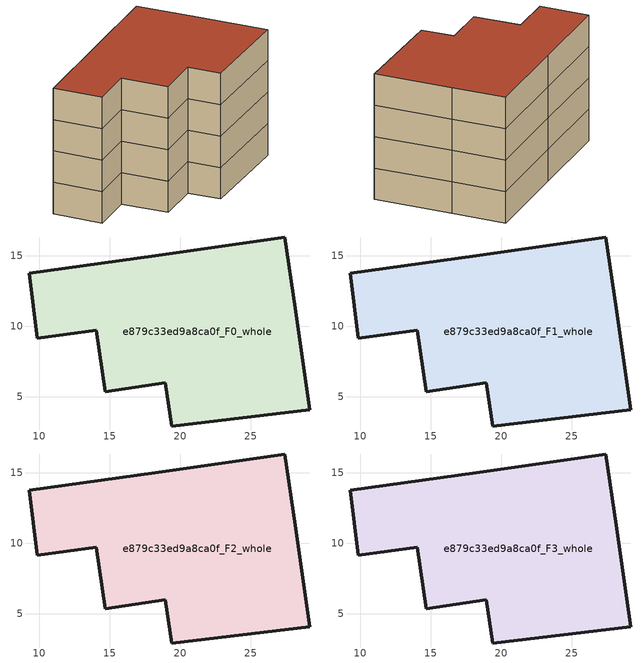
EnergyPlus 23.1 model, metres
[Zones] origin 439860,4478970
e879c33ed9a8ca0f_F0_whole
 floor ground (EU_floor_Construction): 27.43,16.33 28.16,11.29 29.2,4.09 19.41,2.92 18.96,5.99 14.7,5.36 14.05,9.72 9.87,9.15 9.29,13.76 18.22,15.02 z0
 wall outside (EU_wall_Construction): 29.2,4.09 28.16,11.29 27.43,16.33 18.22,15.02 9.29,13.76 9.87,9.15 14.05,9.72 14.7,5.36 18.96,5.99 19.41,2.92 29.2,4.09 z0:3
e879c33ed9a8ca0f_F1_whole
 floor to e879c33ed9a8ca0f_F0_whole (EU_floor_Construction): 27.43,16.33 28.16,11.29 29.2,4.09 19.41,2.92 18.96,5.99 14.7,5.36 14.05,9.72 9.87,9.15 9.29,13.76 18.22,15.02 z3
 wall outside (EU_wall_Construction): 29.2,4.09 28.16,11.29 27.43,16.33 18.22,15.02 9.29,13.76 9.87,9.15 14.05,9.72 14.7,5.36 18.96,5.99 19.41,2.92 29.2,4.09 z3:6
e879c33ed9a8ca0f_F2_whole
 floor to e879c33ed9a8ca0f_F1_whole (EU_floor_Construction): 27.43,16.33 28.16,11.29 29.2,4.09 19.41,2.92 18.96,5.99 14.7,5.36 14.05,9.72 9.87,9.15 9.29,13.76 18.22,15.02 z6
 wall outside (EU_wall_Construction): 29.2,4.09 28.16,11.29 27.43,16.33 18.22,15.02 9.29,13.76 9.87,9.15 14.05,9.72 14.7,5.36 18.96,5.99 19.41,2.92 29.2,4.09 z6:9
e879c33ed9a8ca0f_F3_whole
 floor to e879c33ed9a8ca0f_F2_whole (EU_floor_Construction): 27.43,16.33 28.16,11.29 29.2,4.09 19.41,2.92 18.96,5.99 14.7,5.36 14.05,9.72 9.87,9.15 9.29,13.76 18.22,15.02 z9
 wall outside (EU_wall_Construction): 29.2,4.09 28.16,11.29 27.43,16.33 18.22,15.02 9.29,13.76 9.87,9.15 14.05,9.72 14.7,5.36 18.96,5.99 19.41,2.92 29.2,4.09 z9:12
 roof outside (EU_roof_Construction): 29.2,4.09 28.16,11.29 27.43,16.33 18.22,15.02 9.29,13.76 9.87,9.15 14.05,9.72 14.7,5.36 18.96,5.99 19.41,2.92 z12
[Building]
EU S2 Campaign: North Axis=0; Terrain=City; Solar Distribution=FullExterior
[Site:Location]
Madrid: Latitude=40.5; Longitude=-3.5; Time Zone=1; Elevation=609
[SizingPeriod:WeatherFileDays]
AnnualSizingPeriod: Begin Month=1; Begin Day of Month=1; End Month=12; End Day of Month=31; Day of Week for Start Day=Monday; Use Weather File Daylight Saving Period=No; Use Weather File Rain and Snow Indicators=No
[MATERIAL]
EU_InternalMass_Material: Roughness=MediumRough; Thickness=0.1; Conductivity=1; Density=1800; Specific Heat=900; Thermal Absorptance=0.9; Solar Absorptance=0.7; Visible Absorptance=0.7
[MATERIAL:NOMASS] Roughness=MediumRough; Thermal Absorptance=0.9; Solar Absorptance=0.7; Visible Absorptance=0.7
Name | Thermal Resistance
EU_wall_NoMass | 0.609216
EU_roof_NoMass | 0.513268
EU_floor_NoMass | 0.568163
[CONSTRUCTION]
EU_wall_Construction: EU_wall_NoMass
EU_roof_Construction: EU_roof_NoMass
EU_floor_Construction: EU_floor_NoMass
EU_InternalMass_Construction: EU_InternalMass_Material
[ZONE] Type=1; Multiplier=1; Ceiling Height=autocalculate; Floor Area=autocalculate; Part of Total Floor Area=Yes
Name | Volume
e879c33ed9a8ca0f_F0_whole | 538.467
e879c33ed9a8ca0f_F1_whole; e879c33ed9a8ca0f_F2_whole; e879c33ed9a8ca0f_F3_whole | 538.468
[INTERNALMASS] Construction=EU_InternalMass_Construction; Surface Area=179.489
Name | Zone or ZoneList
e879c33ed9a8ca0f_F0_whole_EU_InternalMass | e879c33ed9a8ca0f_F0_whole
e879c33ed9a8ca0f_F1_whole_EU_InternalMass | e879c33ed9a8ca0f_F1_whole
e879c33ed9a8ca0f_F2_whole_EU_InternalMass | e879c33ed9a8ca0f_F2_whole
e879c33ed9a8ca0f_F3_whole_EU_InternalMass | e879c33ed9a8ca0f_F3_whole
[OTHEREQUIPMENT] Fuel Type=Electricity; Design Level Calculation Method=Watts/Area; Power per Zone Floor Area=1; Fraction Latent=0; Fraction Radiant=0; Fraction Lost=0; Carbon Dioxide Generation Rate=0; EndUse Subcategory=EU_Step8_InternalGains
Name | Zone or ZoneList or Space or SpaceList | Schedule
EU_Step8_InternalGain_e879c33ed9a8ca0f_F0_whole_f000 | e879c33ed9a8ca0f_F0_whole | EU_Step8_GainSchedule_e879c33ed9a8ca0f_F0_whole_f000
EU_Step8_InternalGain_e879c33ed9a8ca0f_F1_whole_f000 | e879c33ed9a8ca0f_F1_whole | EU_Step8_GainSchedule_e879c33ed9a8ca0f_F1_whole_f000
EU_Step8_InternalGain_e879c33ed9a8ca0f_F2_whole_f000 | e879c33ed9a8ca0f_F2_whole | EU_Step8_GainSchedule_e879c33ed9a8ca0f_F2_whole_f000
EU_Step8_InternalGain_e879c33ed9a8ca0f_F3_whole_f000 | e879c33ed9a8ca0f_F3_whole | EU_Step8_GainSchedule_e879c33ed9a8ca0f_F3_whole_f000
[ZONEVENTILATION:DESIGNFLOWRATE] Schedule=EU_AlwaysOn; Design Flow Rate Calculation Method=AirChanges/Hour; Air Changes per Hour=0.752966; Ventilation Type=Natural; Fan Pressure Rise=0; Fan Total Efficiency=1; Constant Term Coefficient=1; Temperature Term Coefficient=0; Velocity Term Coefficient=0; Velocity Squared Term Coefficient=0; Minimum Indoor Temperature=-100; Maximum Indoor Temperature=100; Delta Temperature=-100; Minimum Outdoor Temperature=-100; Maximum Outdoor Temperature=100; Maximum Wind Speed=40
Name | Zone or ZoneList or Space or SpaceList
EU_ConstantAir_e879c33ed9a8ca0f_F0_whole | e879c33ed9a8ca0f_F0_whole
EU_ConstantAir_e879c33ed9a8ca0f_F1_whole | e879c33ed9a8ca0f_F1_whole
EU_ConstantAir_e879c33ed9a8ca0f_F2_whole | e879c33ed9a8ca0f_F2_whole
EU_ConstantAir_e879c33ed9a8ca0f_F3_whole | e879c33ed9a8ca0f_F3_whole
[HVACTEMPLATE:THERMOSTAT] Constant Heating Setpoint=20; Constant Cooling Setpoint=50
EU_HeatOnly_e879c33ed9a8ca0f_F0_whole; EU_HeatOnly_e879c33ed9a8ca0f_F1_whole; EU_HeatOnly_e879c33ed9a8ca0f_F2_whole; EU_HeatOnly_e879c33ed9a8ca0f_F3_whole
[HVACTEMPLATE:ZONE:IDEALLOADSAIRSYSTEM] System Availability Schedule=EU_AlwaysOn; Maximum Heating Supply Air Temperature=50; Minimum Cooling Supply Air Temperature=13; Maximum Heating Supply Air Humidity Ratio=0.0156; Minimum Cooling Supply Air Humidity Ratio=0.0077; Heating Limit=NoLimit; Cooling Limit=NoLimit; Heating Availability Schedule=EU_AlwaysOn; Cooling Availability Schedule=EU_CoolingOff; Dehumidification Control Type=ConstantSensibleHeatRatio; Cooling Sensible Heat Ratio=0.7; Dehumidification Setpoint=60; Humidification Control Type=None; Humidification Setpoint=30; Outdoor Air Method=None; Outdoor Air Flow Rate per Person=0.00944; Outdoor Air Flow Rate per Zone Floor Area=0; Outdoor Air Flow Rate per Zone=0; Demand Controlled Ventilation Type=None; Outdoor Air Economizer Type=NoEconomizer; Heat Recovery Type=None; Sensible Heat Recovery Effectiveness=0.7; Latent Heat Recovery Effectiveness=0.65
Name | Template Thermostat
e879c33ed9a8ca0f_F0_whole | EU_HeatOnly_e879c33ed9a8ca0f_F0_whole
e879c33ed9a8ca0f_F1_whole | EU_HeatOnly_e879c33ed9a8ca0f_F1_whole
e879c33ed9a8ca0f_F2_whole | EU_HeatOnly_e879c33ed9a8ca0f_F2_whole
e879c33ed9a8ca0f_F3_whole | EU_HeatOnly_e879c33ed9a8ca0f_F3_whole
[SIZING:ZONE] Zone Cooling Design Supply Air Temperature Input Method=SupplyAirTemperature; Zone Cooling Design Supply Air Temperature=13; Zone Heating Design Supply Air Temperature Input Method=SupplyAirTemperature; Zone Heating Design Supply Air Temperature=50; Zone Cooling Design Supply Air Humidity Ratio=0.008; Zone Heating Design Supply Air Humidity Ratio=0.008; Cooling Design Air Flow Method=DesignDay; Cooling Design Air Flow Rate=0; Cooling Minimum Air Flow per Zone Floor Area=0.000762; Cooling Minimum Air Flow=0; Cooling Minimum Air Flow Fraction=0.2; Heating Design Air Flow Method=DesignDay; Heating Design Air Flow Rate=0; Heating Maximum Air Flow per Zone Floor Area=0.002032; Heating Maximum Air Flow=0.141576; Heating Maximum Air Flow Fraction=0.3; Account for Dedicated Outdoor Air System=No; Dedicated Outdoor Air System Control Strategy=NeutralSupplyAir; Dedicated Outdoor Air Low Setpoint Temperature for Design=autosize; Dedicated Outdoor Air High Setpoint Temperature for Design=autosize; Zone Load Sizing Method=Sensible Load Only No Latent Load; Zone Latent Cooling Design Supply Air Humidity Ratio Input Method=HumidityRatioDifference; Zone Cooling Design Supply Air Humidity Ratio Difference=0.005; Zone Latent Heating Design Supply Air Humidity Ratio Input Method=HumidityRatioDifference; Zone Humidification Design Supply Air Humidity Ratio Difference=0.005
e879c33ed9a8ca0f_F0_whole; e879c33ed9a8ca0f_F1_whole; e879c33ed9a8ca0f_F2_whole; e879c33ed9a8ca0f_F3_whole
[SCHEDULE:CONSTANT]
Name | Hourly Value
EU_AlwaysOn | 1
EU_CoolingOff | 0
[SCHEDULE:FILE] Column Number=1; Rows to Skip at Top=0; Number of Hours of Data=8760; Column Separator=Comma; Interpolate to Timestep=No; Minutes per Item=60; Adjust Schedule for Daylight Savings=Yes
Name | File
EU_Step8_GainSchedule_e879c33ed9a8ca0f_F0_whole_f000 | C:\Users\o_iseri\Desktop\OpenUBEM\openubem\outputs\eu_evidence\EU-11\ES-MAD-BERRUGUETE\idfs\e879c33ed9a8ca0f\e879c33ed9a8ca0f_F0_whole_f000_gain.csv
EU_Step8_GainSchedule_e879c33ed9a8ca0f_F1_whole_f000 | C:\Users\o_iseri\Desktop\OpenUBEM\openubem\outputs\eu_evidence\EU-11\ES-MAD-BERRUGUETE\idfs\e879c33ed9a8ca0f\e879c33ed9a8ca0f_F1_whole_f000_gain.csv
EU_Step8_GainSchedule_e879c33ed9a8ca0f_F2_whole_f000 | C:\Users\o_iseri\Desktop\OpenUBEM\openubem\outputs\eu_evidence\EU-11\ES-MAD-BERRUGUETE\idfs\e879c33ed9a8ca0f\e879c33ed9a8ca0f_F2_whole_f000_gain.csv
EU_Step8_GainSchedule_e879c33ed9a8ca0f_F3_whole_f000 | C:\Users\o_iseri\Desktop\OpenUBEM\openubem\outputs\eu_evidence\EU-11\ES-MAD-BERRUGUETE\idfs\e879c33ed9a8ca0f\e879c33ed9a8ca0f_F3_whole_f000_gain.csv
